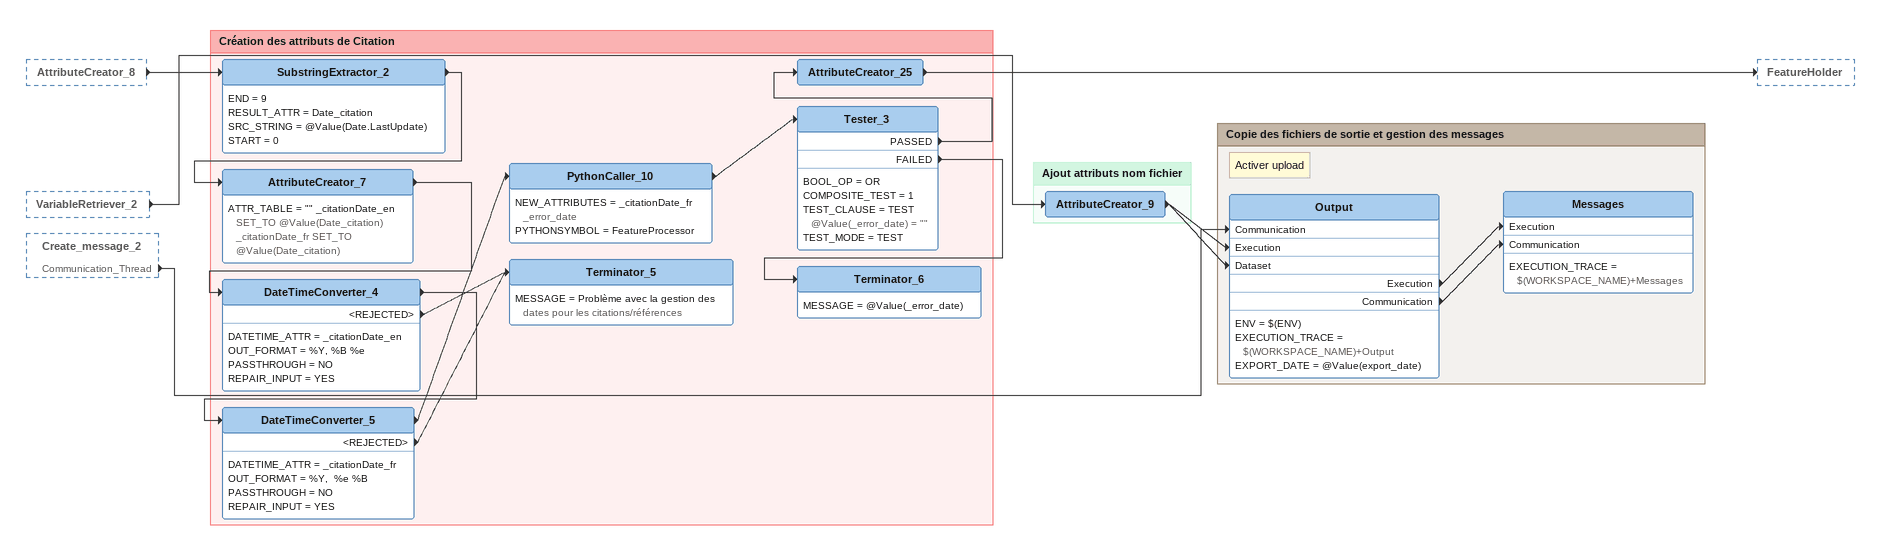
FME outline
AttributeCreator_8 [outside]
    -> SubstringExtractor_2
VariableRetriever_2 [outside]
    -> AttributeCreator_9
Create_message_2 [outside]
    Communication_Thread -> Output [Communication]

Bookmark: Création des attributs de Citation
SubstringExtractor_2
    END = 9
    RESULT_ATTR = Date_citation
    SRC_STRING = @Value(Date.LastUpdate)
    START = 0
    -> AttributeCreator_7
AttributeCreator_7
    ATTR_TABLE = "" _citationDate_en SET_TO @Value(Date_citation)  _citationDate_fr SET_TO @Value(Date_citation)
    -> DateTimeConverter_4
DateTimeConverter_4
    DATETIME_ATTR = _citationDate_en
    OUT_FORMAT = %Y, %B %e
    PASSTHROUGH = NO
    REPAIR_INPUT = YES
    -> DateTimeConverter_5
    <REJECTED> -> Terminator_5
DateTimeConverter_5
    DATETIME_ATTR = _citationDate_fr
    OUT_FORMAT = %Y,  %e %B
    PASSTHROUGH = NO
    REPAIR_INPUT = YES
    -> PythonCaller_10
    <REJECTED> -> Terminator_5
PythonCaller_10
    NEW_ATTRIBUTES = _citationDate_fr _error_date
    PYTHONSYMBOL = FeatureProcessor
    -> Tester_3
Tester_3
    BOOL_OP = OR
    COMPOSITE_TEST = 1
    TEST_CLAUSE = TEST @Value(_error_date) = ""
    TEST_MODE = TEST
    PASSED -> AttributeCreator_25
    FAILED -> Terminator_6
AttributeCreator_25
    -> FeatureHolder
Terminator_6
    MESSAGE = @Value(_error_date)
Terminator_5
    MESSAGE = Problème avec la gestion des dates pour les citations/références

Bookmark: Ajout attributs nom fichier
AttributeCreator_9
    -> Output [Execution]
    -> Output [Dataset]

Bookmark: Copie des fichiers de sortie et gestion des messages
Note: Activer upload
Output
    ENV = $(ENV)
    EXECUTION_TRACE = $(WORKSPACE_NAME)+Output
    EXPORT_DATE = @Value(export_date)
    Execution -> Messages [Execution]
    Communication -> Messages [Communication]
Messages
    EXECUTION_TRACE = $(WORKSPACE_NAME)+Messages
